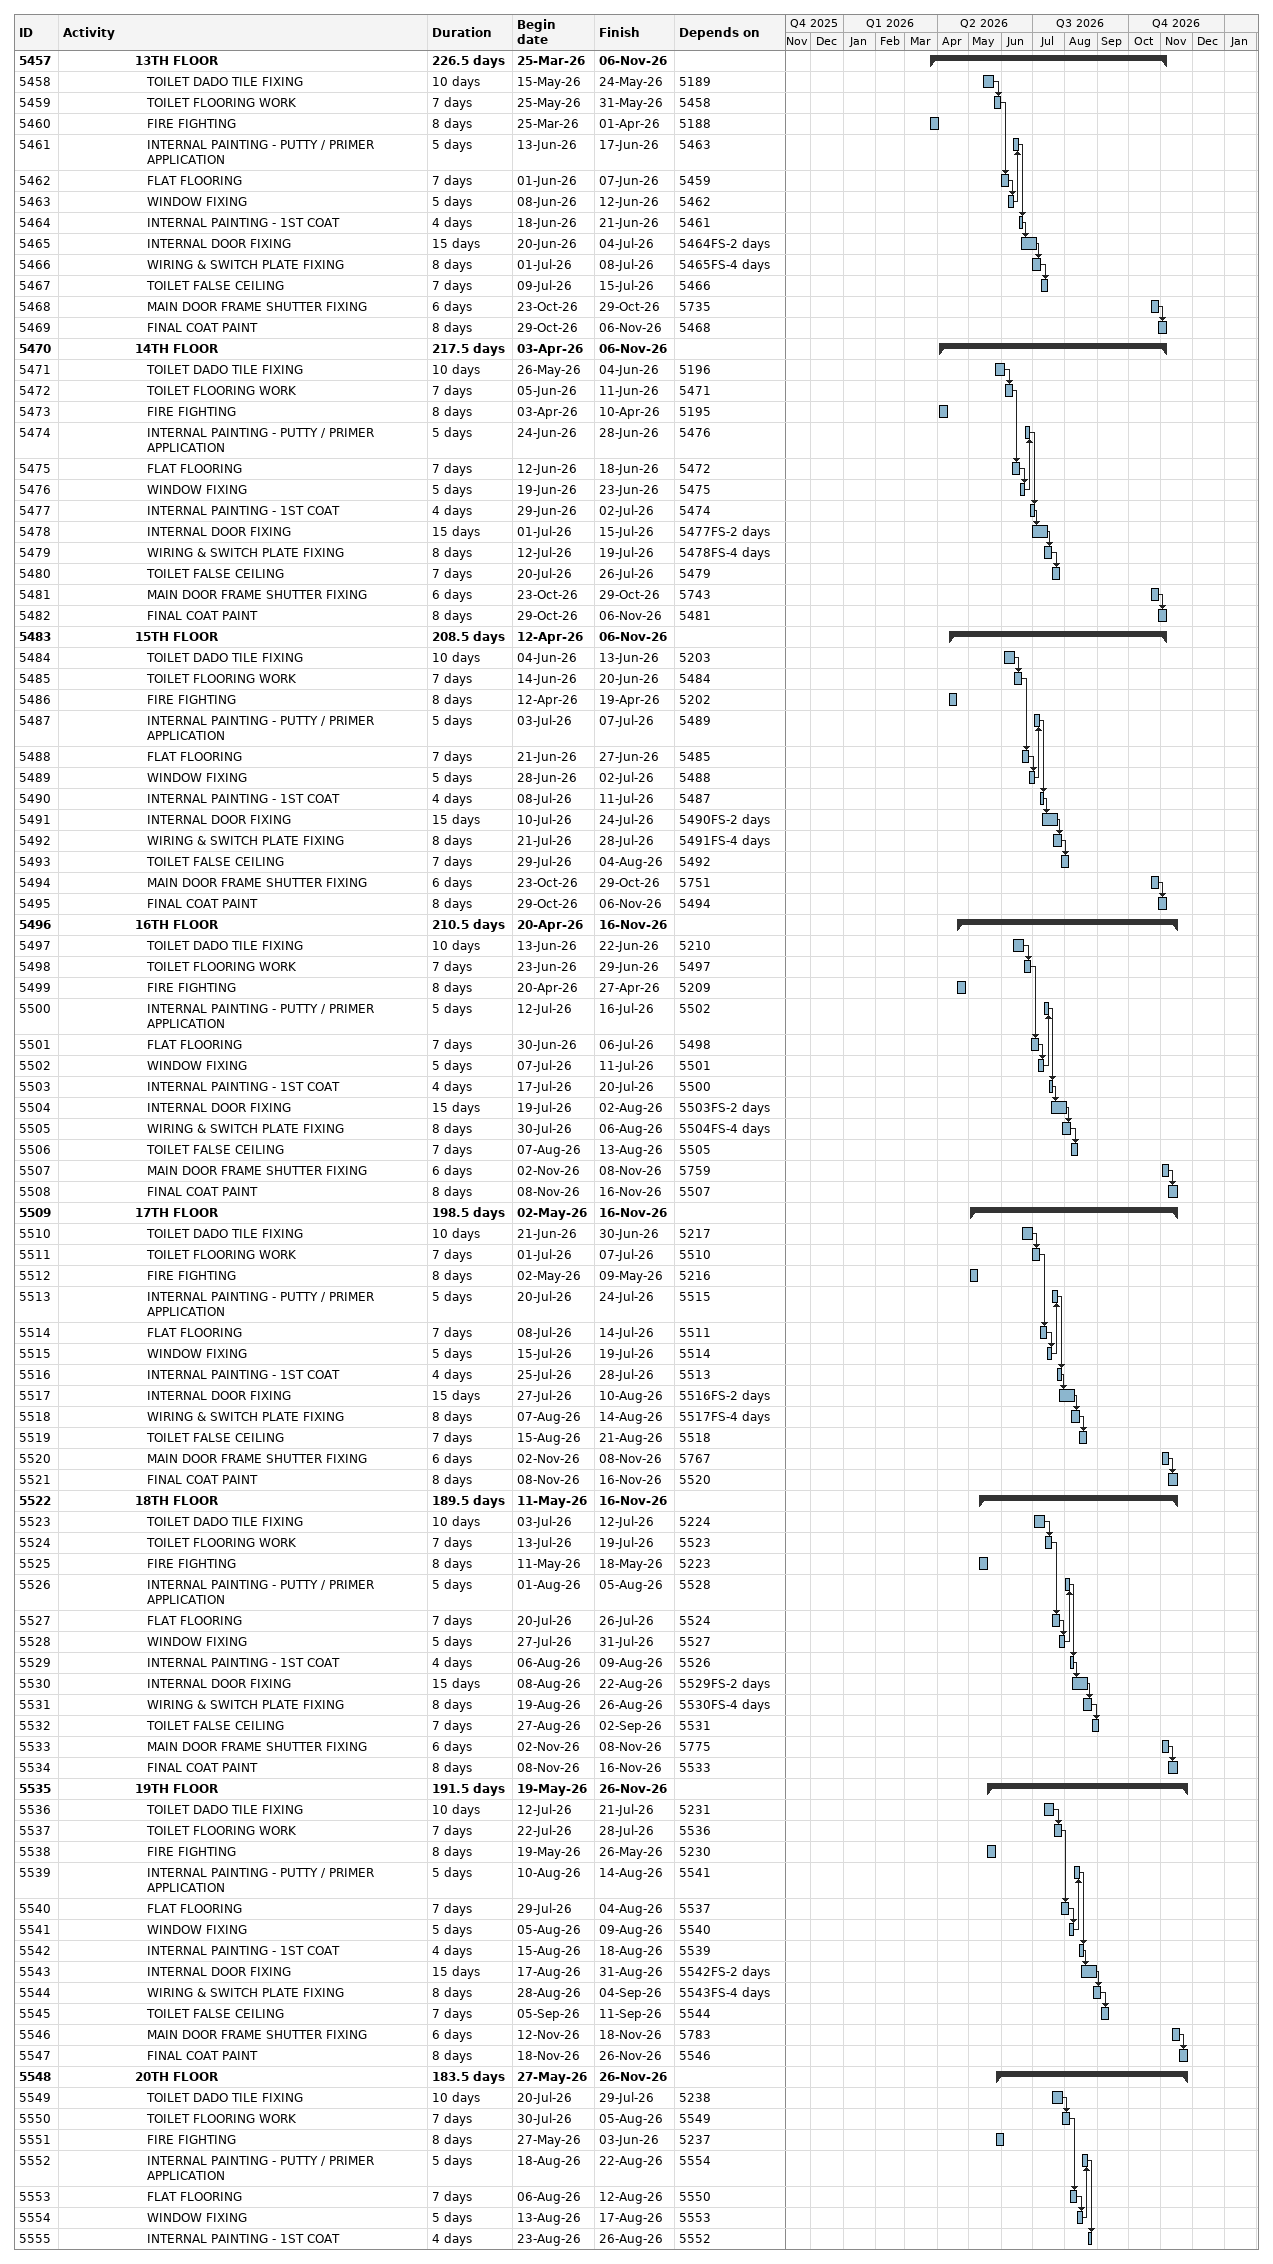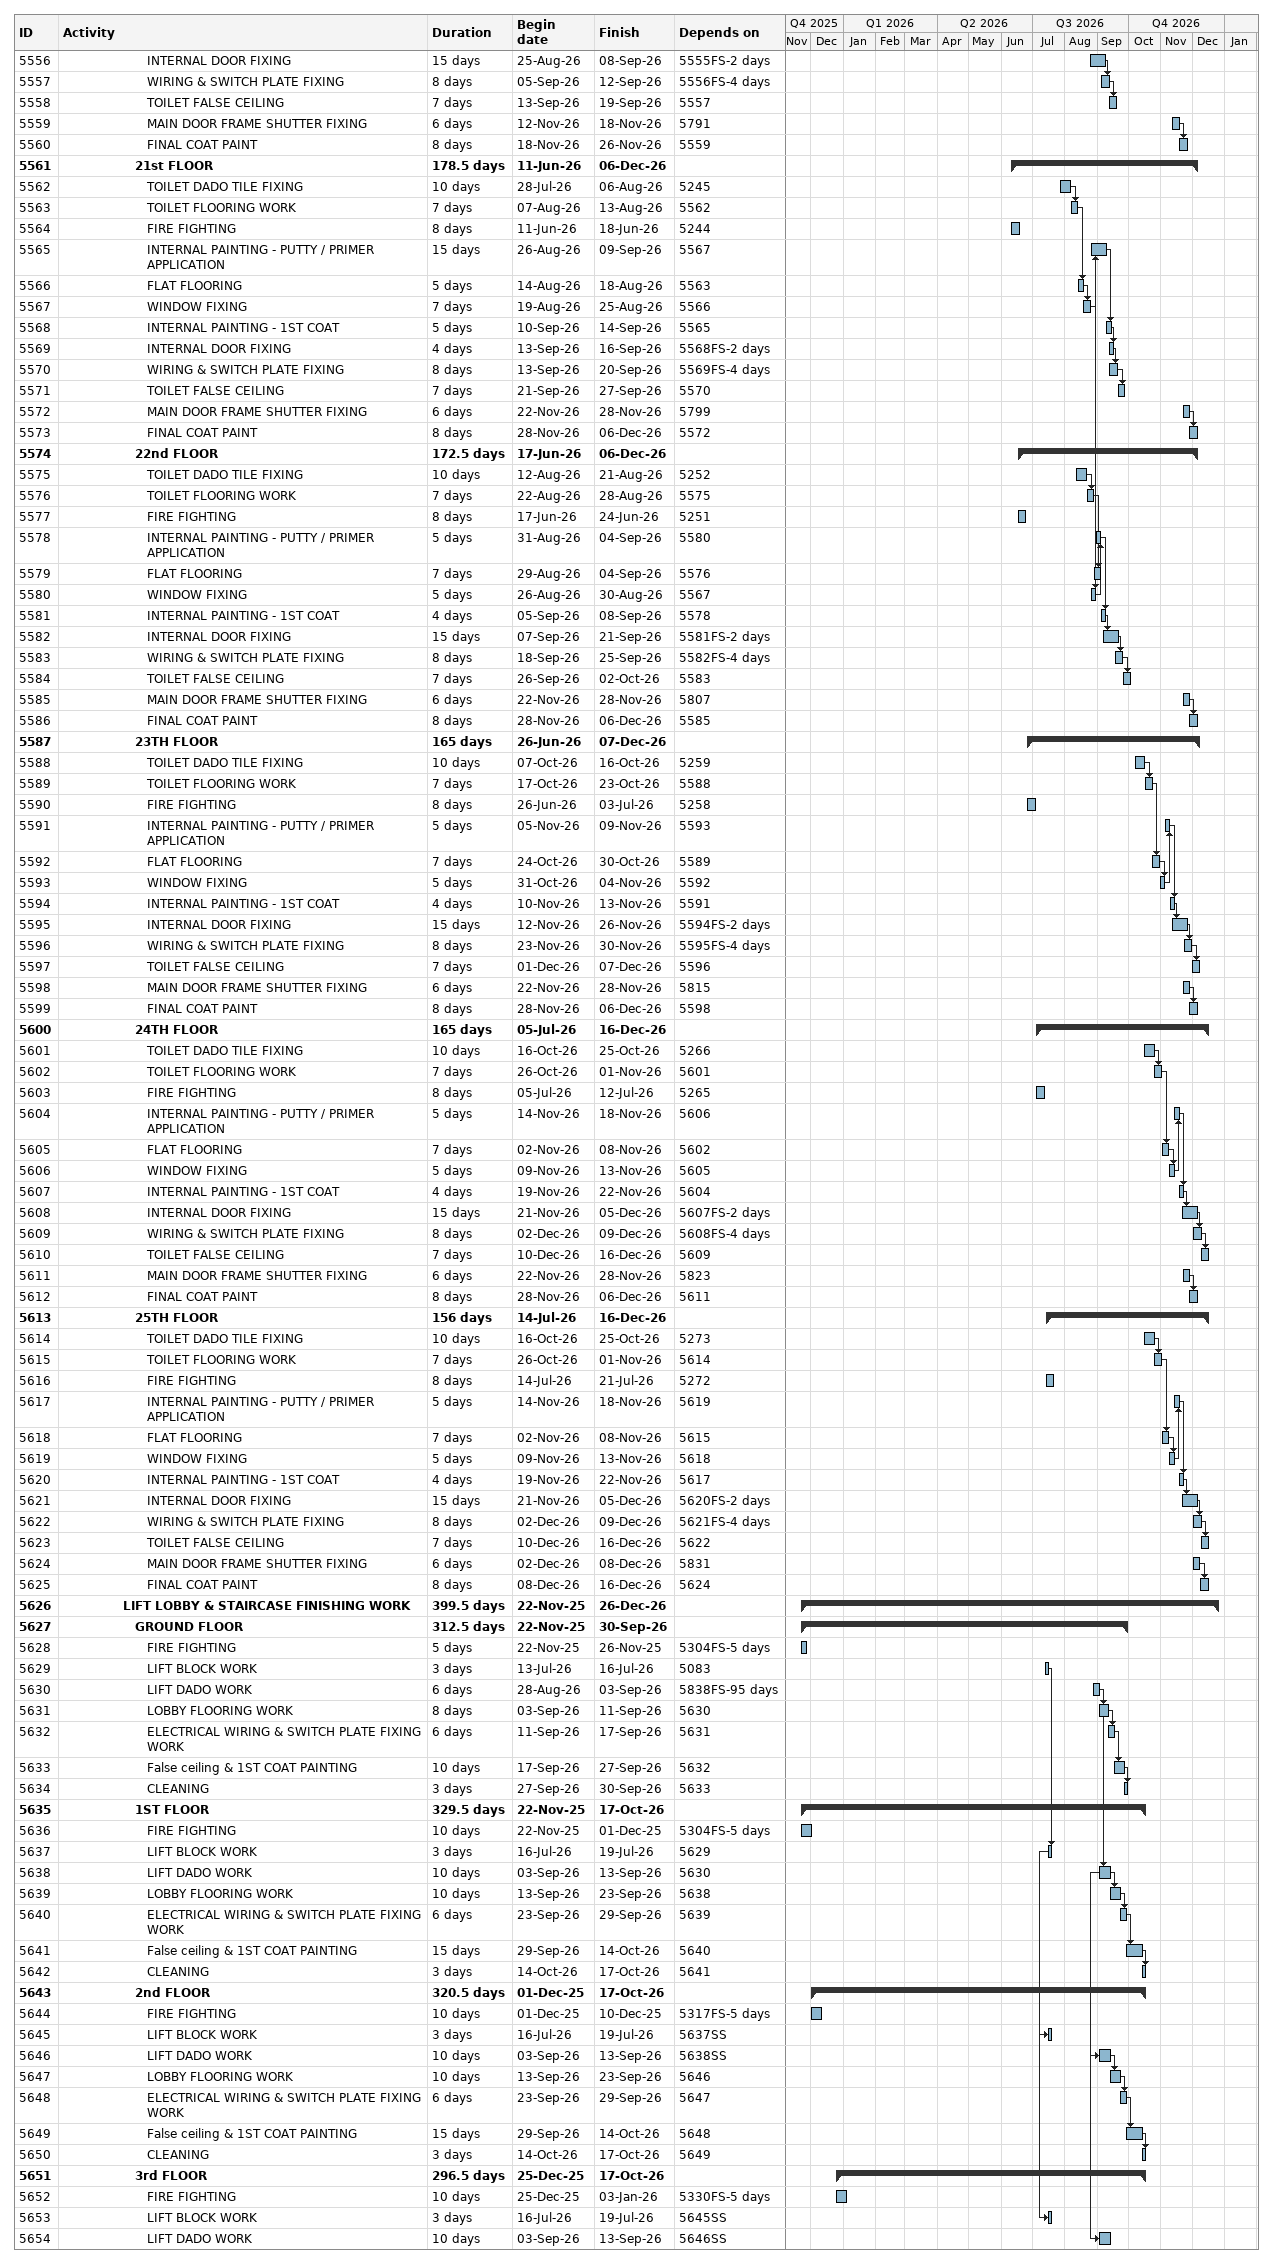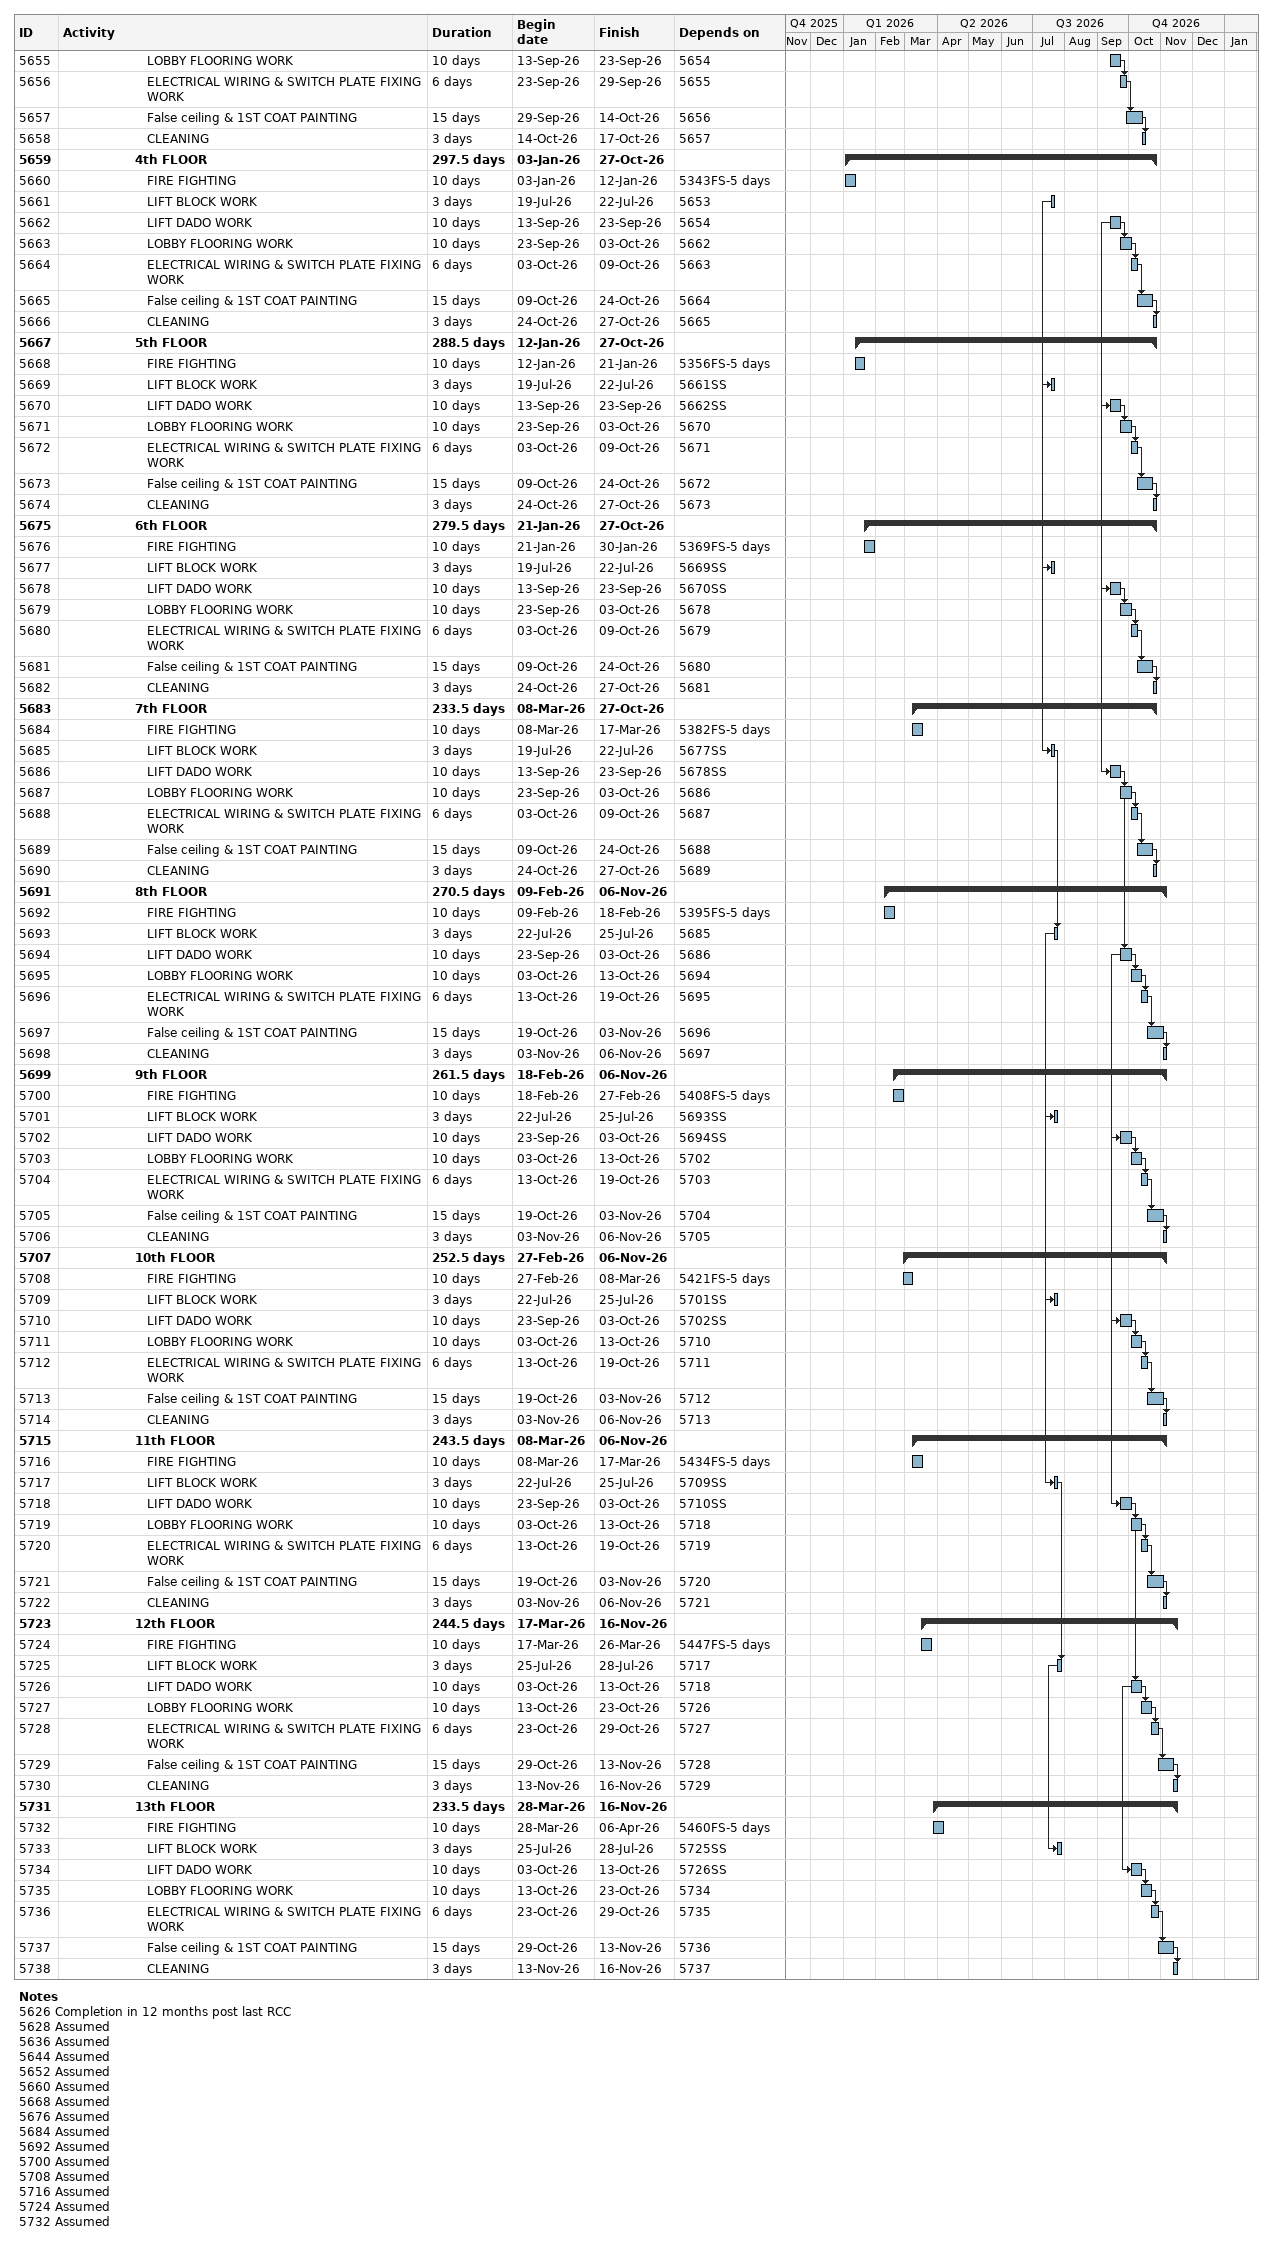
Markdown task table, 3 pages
| ID | Level | Task | Duration | Start | Finish | Predecessors |
|---|---|---|---|---|---|---|
| 5457 | 7 | **13TH FLOOR** | 226.5d | 2026-03-25 | 2026-11-06 |  |
| 5458 | 8 | TOILET DADO TILE FIXING | 10d | 2026-05-15 | 2026-05-24 | 5189 |
| 5459 | 8 | TOILET FLOORING WORK | 7d | 2026-05-25 | 2026-05-31 | 5458 |
| 5460 | 8 | FIRE FIGHTING | 8d | 2026-03-25 | 2026-04-01 | 5188 |
| 5461 | 8 | INTERNAL PAINTING - PUTTY / PRIMER APPLICATION | 5d | 2026-06-13 | 2026-06-17 | 5463 |
| 5462 | 8 | FLAT FLOORING | 7d | 2026-06-01 | 2026-06-07 | 5459 |
| 5463 | 8 | WINDOW FIXING | 5d | 2026-06-08 | 2026-06-12 | 5462 |
| 5464 | 8 | INTERNAL PAINTING - 1ST COAT | 4d | 2026-06-18 | 2026-06-21 | 5461 |
| 5465 | 8 | INTERNAL DOOR FIXING | 15d | 2026-06-20 | 2026-07-04 | 5464FS-2d |
| 5466 | 8 | WIRING & SWITCH PLATE FIXING | 8d | 2026-07-01 | 2026-07-08 | 5465FS-4d |
| 5467 | 8 | TOILET FALSE CEILING | 7d | 2026-07-09 | 2026-07-15 | 5466 |
| 5468 | 8 | MAIN DOOR FRAME SHUTTER FIXING | 6d | 2026-10-23 | 2026-10-29 | 5735 |
| 5469 | 8 | FINAL COAT PAINT | 8d | 2026-10-29 | 2026-11-06 | 5468 |
| 5470 | 7 | **14TH FLOOR** | 217.5d | 2026-04-03 | 2026-11-06 |  |
| 5471 | 8 | TOILET DADO TILE FIXING | 10d | 2026-05-26 | 2026-06-04 | 5196 |
| 5472 | 8 | TOILET FLOORING WORK | 7d | 2026-06-05 | 2026-06-11 | 5471 |
| 5473 | 8 | FIRE FIGHTING | 8d | 2026-04-03 | 2026-04-10 | 5195 |
| 5474 | 8 | INTERNAL PAINTING - PUTTY / PRIMER APPLICATION | 5d | 2026-06-24 | 2026-06-28 | 5476 |
| 5475 | 8 | FLAT FLOORING | 7d | 2026-06-12 | 2026-06-18 | 5472 |
| 5476 | 8 | WINDOW FIXING | 5d | 2026-06-19 | 2026-06-23 | 5475 |
| 5477 | 8 | INTERNAL PAINTING - 1ST COAT | 4d | 2026-06-29 | 2026-07-02 | 5474 |
| 5478 | 8 | INTERNAL DOOR FIXING | 15d | 2026-07-01 | 2026-07-15 | 5477FS-2d |
| 5479 | 8 | WIRING & SWITCH PLATE FIXING | 8d | 2026-07-12 | 2026-07-19 | 5478FS-4d |
| 5480 | 8 | TOILET FALSE CEILING | 7d | 2026-07-20 | 2026-07-26 | 5479 |
| 5481 | 8 | MAIN DOOR FRAME SHUTTER FIXING | 6d | 2026-10-23 | 2026-10-29 | 5743 |
| 5482 | 8 | FINAL COAT PAINT | 8d | 2026-10-29 | 2026-11-06 | 5481 |
| 5483 | 7 | **15TH FLOOR** | 208.5d | 2026-04-12 | 2026-11-06 |  |
| 5484 | 8 | TOILET DADO TILE FIXING | 10d | 2026-06-04 | 2026-06-13 | 5203 |
| 5485 | 8 | TOILET FLOORING WORK | 7d | 2026-06-14 | 2026-06-20 | 5484 |
| 5486 | 8 | FIRE FIGHTING | 8d | 2026-04-12 | 2026-04-19 | 5202 |
| 5487 | 8 | INTERNAL PAINTING - PUTTY / PRIMER APPLICATION | 5d | 2026-07-03 | 2026-07-07 | 5489 |
| 5488 | 8 | FLAT FLOORING | 7d | 2026-06-21 | 2026-06-27 | 5485 |
| 5489 | 8 | WINDOW FIXING | 5d | 2026-06-28 | 2026-07-02 | 5488 |
| 5490 | 8 | INTERNAL PAINTING - 1ST COAT | 4d | 2026-07-08 | 2026-07-11 | 5487 |
| 5491 | 8 | INTERNAL DOOR FIXING | 15d | 2026-07-10 | 2026-07-24 | 5490FS-2d |
| 5492 | 8 | WIRING & SWITCH PLATE FIXING | 8d | 2026-07-21 | 2026-07-28 | 5491FS-4d |
| 5493 | 8 | TOILET FALSE CEILING | 7d | 2026-07-29 | 2026-08-04 | 5492 |
| 5494 | 8 | MAIN DOOR FRAME SHUTTER FIXING | 6d | 2026-10-23 | 2026-10-29 | 5751 |
| 5495 | 8 | FINAL COAT PAINT | 8d | 2026-10-29 | 2026-11-06 | 5494 |
| 5496 | 7 | **16TH FLOOR** | 210.5d | 2026-04-20 | 2026-11-16 |  |
| 5497 | 8 | TOILET DADO TILE FIXING | 10d | 2026-06-13 | 2026-06-22 | 5210 |
| 5498 | 8 | TOILET FLOORING WORK | 7d | 2026-06-23 | 2026-06-29 | 5497 |
| 5499 | 8 | FIRE FIGHTING | 8d | 2026-04-20 | 2026-04-27 | 5209 |
| 5500 | 8 | INTERNAL PAINTING - PUTTY / PRIMER APPLICATION | 5d | 2026-07-12 | 2026-07-16 | 5502 |
| 5501 | 8 | FLAT FLOORING | 7d | 2026-06-30 | 2026-07-06 | 5498 |
| 5502 | 8 | WINDOW FIXING | 5d | 2026-07-07 | 2026-07-11 | 5501 |
| 5503 | 8 | INTERNAL PAINTING - 1ST COAT | 4d | 2026-07-17 | 2026-07-20 | 5500 |
| 5504 | 8 | INTERNAL DOOR FIXING | 15d | 2026-07-19 | 2026-08-02 | 5503FS-2d |
| 5505 | 8 | WIRING & SWITCH PLATE FIXING | 8d | 2026-07-30 | 2026-08-06 | 5504FS-4d |
| 5506 | 8 | TOILET FALSE CEILING | 7d | 2026-08-07 | 2026-08-13 | 5505 |
| 5507 | 8 | MAIN DOOR FRAME SHUTTER FIXING | 6d | 2026-11-02 | 2026-11-08 | 5759 |
| 5508 | 8 | FINAL COAT PAINT | 8d | 2026-11-08 | 2026-11-16 | 5507 |
| 5509 | 7 | **17TH FLOOR** | 198.5d | 2026-05-02 | 2026-11-16 |  |
| 5510 | 8 | TOILET DADO TILE FIXING | 10d | 2026-06-21 | 2026-06-30 | 5217 |
| 5511 | 8 | TOILET FLOORING WORK | 7d | 2026-07-01 | 2026-07-07 | 5510 |
| 5512 | 8 | FIRE FIGHTING | 8d | 2026-05-02 | 2026-05-09 | 5216 |
| 5513 | 8 | INTERNAL PAINTING - PUTTY / PRIMER APPLICATION | 5d | 2026-07-20 | 2026-07-24 | 5515 |
| 5514 | 8 | FLAT FLOORING | 7d | 2026-07-08 | 2026-07-14 | 5511 |
| 5515 | 8 | WINDOW FIXING | 5d | 2026-07-15 | 2026-07-19 | 5514 |
| 5516 | 8 | INTERNAL PAINTING - 1ST COAT | 4d | 2026-07-25 | 2026-07-28 | 5513 |
| 5517 | 8 | INTERNAL DOOR FIXING | 15d | 2026-07-27 | 2026-08-10 | 5516FS-2d |
| 5518 | 8 | WIRING & SWITCH PLATE FIXING | 8d | 2026-08-07 | 2026-08-14 | 5517FS-4d |
| 5519 | 8 | TOILET FALSE CEILING | 7d | 2026-08-15 | 2026-08-21 | 5518 |
| 5520 | 8 | MAIN DOOR FRAME SHUTTER FIXING | 6d | 2026-11-02 | 2026-11-08 | 5767 |
| 5521 | 8 | FINAL COAT PAINT | 8d | 2026-11-08 | 2026-11-16 | 5520 |
| 5522 | 7 | **18TH FLOOR** | 189.5d | 2026-05-11 | 2026-11-16 |  |
| 5523 | 8 | TOILET DADO TILE FIXING | 10d | 2026-07-03 | 2026-07-12 | 5224 |
| 5524 | 8 | TOILET FLOORING WORK | 7d | 2026-07-13 | 2026-07-19 | 5523 |
| 5525 | 8 | FIRE FIGHTING | 8d | 2026-05-11 | 2026-05-18 | 5223 |
| 5526 | 8 | INTERNAL PAINTING - PUTTY / PRIMER APPLICATION | 5d | 2026-08-01 | 2026-08-05 | 5528 |
| 5527 | 8 | FLAT FLOORING | 7d | 2026-07-20 | 2026-07-26 | 5524 |
| 5528 | 8 | WINDOW FIXING | 5d | 2026-07-27 | 2026-07-31 | 5527 |
| 5529 | 8 | INTERNAL PAINTING - 1ST COAT | 4d | 2026-08-06 | 2026-08-09 | 5526 |
| 5530 | 8 | INTERNAL DOOR FIXING | 15d | 2026-08-08 | 2026-08-22 | 5529FS-2d |
| 5531 | 8 | WIRING & SWITCH PLATE FIXING | 8d | 2026-08-19 | 2026-08-26 | 5530FS-4d |
| 5532 | 8 | TOILET FALSE CEILING | 7d | 2026-08-27 | 2026-09-02 | 5531 |
| 5533 | 8 | MAIN DOOR FRAME SHUTTER FIXING | 6d | 2026-11-02 | 2026-11-08 | 5775 |
| 5534 | 8 | FINAL COAT PAINT | 8d | 2026-11-08 | 2026-11-16 | 5533 |
| 5535 | 7 | **19TH FLOOR** | 191.5d | 2026-05-19 | 2026-11-26 |  |
| 5536 | 8 | TOILET DADO TILE FIXING | 10d | 2026-07-12 | 2026-07-21 | 5231 |
| 5537 | 8 | TOILET FLOORING WORK | 7d | 2026-07-22 | 2026-07-28 | 5536 |
| 5538 | 8 | FIRE FIGHTING | 8d | 2026-05-19 | 2026-05-26 | 5230 |
| 5539 | 8 | INTERNAL PAINTING - PUTTY / PRIMER APPLICATION | 5d | 2026-08-10 | 2026-08-14 | 5541 |
| 5540 | 8 | FLAT FLOORING | 7d | 2026-07-29 | 2026-08-04 | 5537 |
| 5541 | 8 | WINDOW FIXING | 5d | 2026-08-05 | 2026-08-09 | 5540 |
| 5542 | 8 | INTERNAL PAINTING - 1ST COAT | 4d | 2026-08-15 | 2026-08-18 | 5539 |
| 5543 | 8 | INTERNAL DOOR FIXING | 15d | 2026-08-17 | 2026-08-31 | 5542FS-2d |
| 5544 | 8 | WIRING & SWITCH PLATE FIXING | 8d | 2026-08-28 | 2026-09-04 | 5543FS-4d |
| 5545 | 8 | TOILET FALSE CEILING | 7d | 2026-09-05 | 2026-09-11 | 5544 |
| 5546 | 8 | MAIN DOOR FRAME SHUTTER FIXING | 6d | 2026-11-12 | 2026-11-18 | 5783 |
| 5547 | 8 | FINAL COAT PAINT | 8d | 2026-11-18 | 2026-11-26 | 5546 |
| 5548 | 7 | **20TH FLOOR** | 183.5d | 2026-05-27 | 2026-11-26 |  |
| 5549 | 8 | TOILET DADO TILE FIXING | 10d | 2026-07-20 | 2026-07-29 | 5238 |
| 5550 | 8 | TOILET FLOORING WORK | 7d | 2026-07-30 | 2026-08-05 | 5549 |
| 5551 | 8 | FIRE FIGHTING | 8d | 2026-05-27 | 2026-06-03 | 5237 |
| 5552 | 8 | INTERNAL PAINTING - PUTTY / PRIMER APPLICATION | 5d | 2026-08-18 | 2026-08-22 | 5554 |
| 5553 | 8 | FLAT FLOORING | 7d | 2026-08-06 | 2026-08-12 | 5550 |
| 5554 | 8 | WINDOW FIXING | 5d | 2026-08-13 | 2026-08-17 | 5553 |
| 5555 | 8 | INTERNAL PAINTING - 1ST COAT | 4d | 2026-08-23 | 2026-08-26 | 5552 |
| 5556 | 8 | INTERNAL DOOR FIXING | 15d | 2026-08-25 | 2026-09-08 | 5555FS-2d |
| 5557 | 8 | WIRING & SWITCH PLATE FIXING | 8d | 2026-09-05 | 2026-09-12 | 5556FS-4d |
| 5558 | 8 | TOILET FALSE CEILING | 7d | 2026-09-13 | 2026-09-19 | 5557 |
| 5559 | 8 | MAIN DOOR FRAME SHUTTER FIXING | 6d | 2026-11-12 | 2026-11-18 | 5791 |
| 5560 | 8 | FINAL COAT PAINT | 8d | 2026-11-18 | 2026-11-26 | 5559 |
| 5561 | 7 | **21st FLOOR** | 178.5d | 2026-06-11 | 2026-12-06 |  |
| 5562 | 8 | TOILET DADO TILE FIXING | 10d | 2026-07-28 | 2026-08-06 | 5245 |
| 5563 | 8 | TOILET FLOORING WORK | 7d | 2026-08-07 | 2026-08-13 | 5562 |
| 5564 | 8 | FIRE FIGHTING | 8d | 2026-06-11 | 2026-06-18 | 5244 |
| 5565 | 8 | INTERNAL PAINTING - PUTTY / PRIMER APPLICATION | 15d | 2026-08-26 | 2026-09-09 | 5567 |
| 5566 | 8 | FLAT FLOORING | 5d | 2026-08-14 | 2026-08-18 | 5563 |
| 5567 | 8 | WINDOW FIXING | 7d | 2026-08-19 | 2026-08-25 | 5566 |
| 5568 | 8 | INTERNAL PAINTING - 1ST COAT | 5d | 2026-09-10 | 2026-09-14 | 5565 |
| 5569 | 8 | INTERNAL DOOR FIXING | 4d | 2026-09-13 | 2026-09-16 | 5568FS-2d |
| 5570 | 8 | WIRING & SWITCH PLATE FIXING | 8d | 2026-09-13 | 2026-09-20 | 5569FS-4d |
| 5571 | 8 | TOILET FALSE CEILING | 7d | 2026-09-21 | 2026-09-27 | 5570 |
| 5572 | 8 | MAIN DOOR FRAME SHUTTER FIXING | 6d | 2026-11-22 | 2026-11-28 | 5799 |
| 5573 | 8 | FINAL COAT PAINT | 8d | 2026-11-28 | 2026-12-06 | 5572 |
| 5574 | 7 | **22nd FLOOR** | 172.5d | 2026-06-17 | 2026-12-06 |  |
| 5575 | 8 | TOILET DADO TILE FIXING | 10d | 2026-08-12 | 2026-08-21 | 5252 |
| 5576 | 8 | TOILET FLOORING WORK | 7d | 2026-08-22 | 2026-08-28 | 5575 |
| 5577 | 8 | FIRE FIGHTING | 8d | 2026-06-17 | 2026-06-24 | 5251 |
| 5578 | 8 | INTERNAL PAINTING - PUTTY / PRIMER APPLICATION | 5d | 2026-08-31 | 2026-09-04 | 5580 |
| 5579 | 8 | FLAT FLOORING | 7d | 2026-08-29 | 2026-09-04 | 5576 |
| 5580 | 8 | WINDOW FIXING | 5d | 2026-08-26 | 2026-08-30 | 5567 |
| 5581 | 8 | INTERNAL PAINTING - 1ST COAT | 4d | 2026-09-05 | 2026-09-08 | 5578 |
| 5582 | 8 | INTERNAL DOOR FIXING | 15d | 2026-09-07 | 2026-09-21 | 5581FS-2d |
| 5583 | 8 | WIRING & SWITCH PLATE FIXING | 8d | 2026-09-18 | 2026-09-25 | 5582FS-4d |
| 5584 | 8 | TOILET FALSE CEILING | 7d | 2026-09-26 | 2026-10-02 | 5583 |
| 5585 | 8 | MAIN DOOR FRAME SHUTTER FIXING | 6d | 2026-11-22 | 2026-11-28 | 5807 |
| 5586 | 8 | FINAL COAT PAINT | 8d | 2026-11-28 | 2026-12-06 | 5585 |
| 5587 | 7 | **23TH FLOOR** | 165d | 2026-06-26 | 2026-12-07 |  |
| 5588 | 8 | TOILET DADO TILE FIXING | 10d | 2026-10-07 | 2026-10-16 | 5259 |
| 5589 | 8 | TOILET FLOORING WORK | 7d | 2026-10-17 | 2026-10-23 | 5588 |
| 5590 | 8 | FIRE FIGHTING | 8d | 2026-06-26 | 2026-07-03 | 5258 |
| 5591 | 8 | INTERNAL PAINTING - PUTTY / PRIMER APPLICATION | 5d | 2026-11-05 | 2026-11-09 | 5593 |
| 5592 | 8 | FLAT FLOORING | 7d | 2026-10-24 | 2026-10-30 | 5589 |
| 5593 | 8 | WINDOW FIXING | 5d | 2026-10-31 | 2026-11-04 | 5592 |
| 5594 | 8 | INTERNAL PAINTING - 1ST COAT | 4d | 2026-11-10 | 2026-11-13 | 5591 |
| 5595 | 8 | INTERNAL DOOR FIXING | 15d | 2026-11-12 | 2026-11-26 | 5594FS-2d |
| 5596 | 8 | WIRING & SWITCH PLATE FIXING | 8d | 2026-11-23 | 2026-11-30 | 5595FS-4d |
| 5597 | 8 | TOILET FALSE CEILING | 7d | 2026-12-01 | 2026-12-07 | 5596 |
| 5598 | 8 | MAIN DOOR FRAME SHUTTER FIXING | 6d | 2026-11-22 | 2026-11-28 | 5815 |
| 5599 | 8 | FINAL COAT PAINT | 8d | 2026-11-28 | 2026-12-06 | 5598 |
| 5600 | 7 | **24TH FLOOR** | 165d | 2026-07-05 | 2026-12-16 |  |
| 5601 | 8 | TOILET DADO TILE FIXING | 10d | 2026-10-16 | 2026-10-25 | 5266 |
| 5602 | 8 | TOILET FLOORING WORK | 7d | 2026-10-26 | 2026-11-01 | 5601 |
| 5603 | 8 | FIRE FIGHTING | 8d | 2026-07-05 | 2026-07-12 | 5265 |
| 5604 | 8 | INTERNAL PAINTING - PUTTY / PRIMER APPLICATION | 5d | 2026-11-14 | 2026-11-18 | 5606 |
| 5605 | 8 | FLAT FLOORING | 7d | 2026-11-02 | 2026-11-08 | 5602 |
| 5606 | 8 | WINDOW FIXING | 5d | 2026-11-09 | 2026-11-13 | 5605 |
| 5607 | 8 | INTERNAL PAINTING - 1ST COAT | 4d | 2026-11-19 | 2026-11-22 | 5604 |
| 5608 | 8 | INTERNAL DOOR FIXING | 15d | 2026-11-21 | 2026-12-05 | 5607FS-2d |
| 5609 | 8 | WIRING & SWITCH PLATE FIXING | 8d | 2026-12-02 | 2026-12-09 | 5608FS-4d |
| 5610 | 8 | TOILET FALSE CEILING | 7d | 2026-12-10 | 2026-12-16 | 5609 |
| 5611 | 8 | MAIN DOOR FRAME SHUTTER FIXING | 6d | 2026-11-22 | 2026-11-28 | 5823 |
| 5612 | 8 | FINAL COAT PAINT | 8d | 2026-11-28 | 2026-12-06 | 5611 |
| 5613 | 7 | **25TH FLOOR** | 156d | 2026-07-14 | 2026-12-16 |  |
| 5614 | 8 | TOILET DADO TILE FIXING | 10d | 2026-10-16 | 2026-10-25 | 5273 |
| 5615 | 8 | TOILET FLOORING WORK | 7d | 2026-10-26 | 2026-11-01 | 5614 |
| 5616 | 8 | FIRE FIGHTING | 8d | 2026-07-14 | 2026-07-21 | 5272 |
| 5617 | 8 | INTERNAL PAINTING - PUTTY / PRIMER APPLICATION | 5d | 2026-11-14 | 2026-11-18 | 5619 |
| 5618 | 8 | FLAT FLOORING | 7d | 2026-11-02 | 2026-11-08 | 5615 |
| 5619 | 8 | WINDOW FIXING | 5d | 2026-11-09 | 2026-11-13 | 5618 |
| 5620 | 8 | INTERNAL PAINTING - 1ST COAT | 4d | 2026-11-19 | 2026-11-22 | 5617 |
| 5621 | 8 | INTERNAL DOOR FIXING | 15d | 2026-11-21 | 2026-12-05 | 5620FS-2d |
| 5622 | 8 | WIRING & SWITCH PLATE FIXING | 8d | 2026-12-02 | 2026-12-09 | 5621FS-4d |
| 5623 | 8 | TOILET FALSE CEILING | 7d | 2026-12-10 | 2026-12-16 | 5622 |
| 5624 | 8 | MAIN DOOR FRAME SHUTTER FIXING | 6d | 2026-12-02 | 2026-12-08 | 5831 |
| 5625 | 8 | FINAL COAT PAINT | 8d | 2026-12-08 | 2026-12-16 | 5624 |
| 5626 | 6 | **LIFT LOBBY & STAIRCASE FINISHING WORK** | 399.5d | 2025-11-22 | 2026-12-26 |  |
| 5627 | 7 | **GROUND FLOOR** | 312.5d | 2025-11-22 | 2026-09-30 |  |
| 5628 | 8 | FIRE FIGHTING | 5d | 2025-11-22 | 2025-11-26 | 5304FS-5d |
| 5629 | 8 | LIFT BLOCK WORK | 3d | 2026-07-13 | 2026-07-16 | 5083 |
| 5630 | 8 | LIFT DADO WORK | 6d | 2026-08-28 | 2026-09-03 | 5838FS-95d |
| 5631 | 8 | LOBBY FLOORING WORK | 8d | 2026-09-03 | 2026-09-11 | 5630 |
| 5632 | 8 | ELECTRICAL WIRING & SWITCH PLATE FIXING WORK | 6d | 2026-09-11 | 2026-09-17 | 5631 |
| 5633 | 8 | False ceiling & 1ST COAT PAINTING | 10d | 2026-09-17 | 2026-09-27 | 5632 |
| 5634 | 8 | CLEANING | 3d | 2026-09-27 | 2026-09-30 | 5633 |
| 5635 | 7 | **1ST FLOOR** | 329.5d | 2025-11-22 | 2026-10-17 |  |
| 5636 | 8 | FIRE FIGHTING | 10d | 2025-11-22 | 2025-12-01 | 5304FS-5d |
| 5637 | 8 | LIFT BLOCK WORK | 3d | 2026-07-16 | 2026-07-19 | 5629 |
| 5638 | 8 | LIFT DADO WORK | 10d | 2026-09-03 | 2026-09-13 | 5630 |
| 5639 | 8 | LOBBY FLOORING WORK | 10d | 2026-09-13 | 2026-09-23 | 5638 |
| 5640 | 8 | ELECTRICAL WIRING & SWITCH PLATE FIXING WORK | 6d | 2026-09-23 | 2026-09-29 | 5639 |
| 5641 | 8 | False ceiling & 1ST COAT PAINTING | 15d | 2026-09-29 | 2026-10-14 | 5640 |
| 5642 | 8 | CLEANING | 3d | 2026-10-14 | 2026-10-17 | 5641 |
| 5643 | 7 | **2nd FLOOR** | 320.5d | 2025-12-01 | 2026-10-17 |  |
| 5644 | 8 | FIRE FIGHTING | 10d | 2025-12-01 | 2025-12-10 | 5317FS-5d |
| 5645 | 8 | LIFT BLOCK WORK | 3d | 2026-07-16 | 2026-07-19 | 5637SS |
| 5646 | 8 | LIFT DADO WORK | 10d | 2026-09-03 | 2026-09-13 | 5638SS |
| 5647 | 8 | LOBBY FLOORING WORK | 10d | 2026-09-13 | 2026-09-23 | 5646 |
| 5648 | 8 | ELECTRICAL WIRING & SWITCH PLATE FIXING WORK | 6d | 2026-09-23 | 2026-09-29 | 5647 |
| 5649 | 8 | False ceiling & 1ST COAT PAINTING | 15d | 2026-09-29 | 2026-10-14 | 5648 |
| 5650 | 8 | CLEANING | 3d | 2026-10-14 | 2026-10-17 | 5649 |
| 5651 | 7 | **3rd FLOOR** | 296.5d | 2025-12-25 | 2026-10-17 |  |
| 5652 | 8 | FIRE FIGHTING | 10d | 2025-12-25 | 2026-01-03 | 5330FS-5d |
| 5653 | 8 | LIFT BLOCK WORK | 3d | 2026-07-16 | 2026-07-19 | 5645SS |
| 5654 | 8 | LIFT DADO WORK | 10d | 2026-09-03 | 2026-09-13 | 5646SS |
| 5655 | 8 | LOBBY FLOORING WORK | 10d | 2026-09-13 | 2026-09-23 | 5654 |
| 5656 | 8 | ELECTRICAL WIRING & SWITCH PLATE FIXING WORK | 6d | 2026-09-23 | 2026-09-29 | 5655 |
| 5657 | 8 | False ceiling & 1ST COAT PAINTING | 15d | 2026-09-29 | 2026-10-14 | 5656 |
| 5658 | 8 | CLEANING | 3d | 2026-10-14 | 2026-10-17 | 5657 |
| 5659 | 7 | **4th FLOOR** | 297.5d | 2026-01-03 | 2026-10-27 |  |
| 5660 | 8 | FIRE FIGHTING | 10d | 2026-01-03 | 2026-01-12 | 5343FS-5d |
| 5661 | 8 | LIFT BLOCK WORK | 3d | 2026-07-19 | 2026-07-22 | 5653 |
| 5662 | 8 | LIFT DADO WORK | 10d | 2026-09-13 | 2026-09-23 | 5654 |
| 5663 | 8 | LOBBY FLOORING WORK | 10d | 2026-09-23 | 2026-10-03 | 5662 |
| 5664 | 8 | ELECTRICAL WIRING & SWITCH PLATE FIXING WORK | 6d | 2026-10-03 | 2026-10-09 | 5663 |
| 5665 | 8 | False ceiling & 1ST COAT PAINTING | 15d | 2026-10-09 | 2026-10-24 | 5664 |
| 5666 | 8 | CLEANING | 3d | 2026-10-24 | 2026-10-27 | 5665 |
| 5667 | 7 | **5th FLOOR** | 288.5d | 2026-01-12 | 2026-10-27 |  |
| 5668 | 8 | FIRE FIGHTING | 10d | 2026-01-12 | 2026-01-21 | 5356FS-5d |
| 5669 | 8 | LIFT BLOCK WORK | 3d | 2026-07-19 | 2026-07-22 | 5661SS |
| 5670 | 8 | LIFT DADO WORK | 10d | 2026-09-13 | 2026-09-23 | 5662SS |
| 5671 | 8 | LOBBY FLOORING WORK | 10d | 2026-09-23 | 2026-10-03 | 5670 |
| 5672 | 8 | ELECTRICAL WIRING & SWITCH PLATE FIXING WORK | 6d | 2026-10-03 | 2026-10-09 | 5671 |
| 5673 | 8 | False ceiling & 1ST COAT PAINTING | 15d | 2026-10-09 | 2026-10-24 | 5672 |
| 5674 | 8 | CLEANING | 3d | 2026-10-24 | 2026-10-27 | 5673 |
| 5675 | 7 | **6th FLOOR** | 279.5d | 2026-01-21 | 2026-10-27 |  |
| 5676 | 8 | FIRE FIGHTING | 10d | 2026-01-21 | 2026-01-30 | 5369FS-5d |
| 5677 | 8 | LIFT BLOCK WORK | 3d | 2026-07-19 | 2026-07-22 | 5669SS |
| 5678 | 8 | LIFT DADO WORK | 10d | 2026-09-13 | 2026-09-23 | 5670SS |
| 5679 | 8 | LOBBY FLOORING WORK | 10d | 2026-09-23 | 2026-10-03 | 5678 |
| 5680 | 8 | ELECTRICAL WIRING & SWITCH PLATE FIXING WORK | 6d | 2026-10-03 | 2026-10-09 | 5679 |
| 5681 | 8 | False ceiling & 1ST COAT PAINTING | 15d | 2026-10-09 | 2026-10-24 | 5680 |
| 5682 | 8 | CLEANING | 3d | 2026-10-24 | 2026-10-27 | 5681 |
| 5683 | 7 | **7th FLOOR** | 233.5d | 2026-03-08 | 2026-10-27 |  |
| 5684 | 8 | FIRE FIGHTING | 10d | 2026-03-08 | 2026-03-17 | 5382FS-5d |
| 5685 | 8 | LIFT BLOCK WORK | 3d | 2026-07-19 | 2026-07-22 | 5677SS |
| 5686 | 8 | LIFT DADO WORK | 10d | 2026-09-13 | 2026-09-23 | 5678SS |
| 5687 | 8 | LOBBY FLOORING WORK | 10d | 2026-09-23 | 2026-10-03 | 5686 |
| 5688 | 8 | ELECTRICAL WIRING & SWITCH PLATE FIXING WORK | 6d | 2026-10-03 | 2026-10-09 | 5687 |
| 5689 | 8 | False ceiling & 1ST COAT PAINTING | 15d | 2026-10-09 | 2026-10-24 | 5688 |
| 5690 | 8 | CLEANING | 3d | 2026-10-24 | 2026-10-27 | 5689 |
| 5691 | 7 | **8th FLOOR** | 270.5d | 2026-02-09 | 2026-11-06 |  |
| 5692 | 8 | FIRE FIGHTING | 10d | 2026-02-09 | 2026-02-18 | 5395FS-5d |
| 5693 | 8 | LIFT BLOCK WORK | 3d | 2026-07-22 | 2026-07-25 | 5685 |
| 5694 | 8 | LIFT DADO WORK | 10d | 2026-09-23 | 2026-10-03 | 5686 |
| 5695 | 8 | LOBBY FLOORING WORK | 10d | 2026-10-03 | 2026-10-13 | 5694 |
| 5696 | 8 | ELECTRICAL WIRING & SWITCH PLATE FIXING WORK | 6d | 2026-10-13 | 2026-10-19 | 5695 |
| 5697 | 8 | False ceiling & 1ST COAT PAINTING | 15d | 2026-10-19 | 2026-11-03 | 5696 |
| 5698 | 8 | CLEANING | 3d | 2026-11-03 | 2026-11-06 | 5697 |
| 5699 | 7 | **9th FLOOR** | 261.5d | 2026-02-18 | 2026-11-06 |  |
| 5700 | 8 | FIRE FIGHTING | 10d | 2026-02-18 | 2026-02-27 | 5408FS-5d |
| 5701 | 8 | LIFT BLOCK WORK | 3d | 2026-07-22 | 2026-07-25 | 5693SS |
| 5702 | 8 | LIFT DADO WORK | 10d | 2026-09-23 | 2026-10-03 | 5694SS |
| 5703 | 8 | LOBBY FLOORING WORK | 10d | 2026-10-03 | 2026-10-13 | 5702 |
| 5704 | 8 | ELECTRICAL WIRING & SWITCH PLATE FIXING WORK | 6d | 2026-10-13 | 2026-10-19 | 5703 |
| 5705 | 8 | False ceiling & 1ST COAT PAINTING | 15d | 2026-10-19 | 2026-11-03 | 5704 |
| 5706 | 8 | CLEANING | 3d | 2026-11-03 | 2026-11-06 | 5705 |
| 5707 | 7 | **10th FLOOR** | 252.5d | 2026-02-27 | 2026-11-06 |  |
| 5708 | 8 | FIRE FIGHTING | 10d | 2026-02-27 | 2026-03-08 | 5421FS-5d |
| 5709 | 8 | LIFT BLOCK WORK | 3d | 2026-07-22 | 2026-07-25 | 5701SS |
| 5710 | 8 | LIFT DADO WORK | 10d | 2026-09-23 | 2026-10-03 | 5702SS |
| 5711 | 8 | LOBBY FLOORING WORK | 10d | 2026-10-03 | 2026-10-13 | 5710 |
| 5712 | 8 | ELECTRICAL WIRING & SWITCH PLATE FIXING WORK | 6d | 2026-10-13 | 2026-10-19 | 5711 |
| 5713 | 8 | False ceiling & 1ST COAT PAINTING | 15d | 2026-10-19 | 2026-11-03 | 5712 |
| 5714 | 8 | CLEANING | 3d | 2026-11-03 | 2026-11-06 | 5713 |
| 5715 | 7 | **11th FLOOR** | 243.5d | 2026-03-08 | 2026-11-06 |  |
| 5716 | 8 | FIRE FIGHTING | 10d | 2026-03-08 | 2026-03-17 | 5434FS-5d |
| 5717 | 8 | LIFT BLOCK WORK | 3d | 2026-07-22 | 2026-07-25 | 5709SS |
| 5718 | 8 | LIFT DADO WORK | 10d | 2026-09-23 | 2026-10-03 | 5710SS |
| 5719 | 8 | LOBBY FLOORING WORK | 10d | 2026-10-03 | 2026-10-13 | 5718 |
| 5720 | 8 | ELECTRICAL WIRING & SWITCH PLATE FIXING WORK | 6d | 2026-10-13 | 2026-10-19 | 5719 |
| 5721 | 8 | False ceiling & 1ST COAT PAINTING | 15d | 2026-10-19 | 2026-11-03 | 5720 |
| 5722 | 8 | CLEANING | 3d | 2026-11-03 | 2026-11-06 | 5721 |
| 5723 | 7 | **12th FLOOR** | 244.5d | 2026-03-17 | 2026-11-16 |  |
| 5724 | 8 | FIRE FIGHTING | 10d | 2026-03-17 | 2026-03-26 | 5447FS-5d |
| 5725 | 8 | LIFT BLOCK WORK | 3d | 2026-07-25 | 2026-07-28 | 5717 |
| 5726 | 8 | LIFT DADO WORK | 10d | 2026-10-03 | 2026-10-13 | 5718 |
| 5727 | 8 | LOBBY FLOORING WORK | 10d | 2026-10-13 | 2026-10-23 | 5726 |
| 5728 | 8 | ELECTRICAL WIRING & SWITCH PLATE FIXING WORK | 6d | 2026-10-23 | 2026-10-29 | 5727 |
| 5729 | 8 | False ceiling & 1ST COAT PAINTING | 15d | 2026-10-29 | 2026-11-13 | 5728 |
| 5730 | 8 | CLEANING | 3d | 2026-11-13 | 2026-11-16 | 5729 |
| 5731 | 7 | **13th FLOOR** | 233.5d | 2026-03-28 | 2026-11-16 |  |
| 5732 | 8 | FIRE FIGHTING | 10d | 2026-03-28 | 2026-04-06 | 5460FS-5d |
| 5733 | 8 | LIFT BLOCK WORK | 3d | 2026-07-25 | 2026-07-28 | 5725SS |
| 5734 | 8 | LIFT DADO WORK | 10d | 2026-10-03 | 2026-10-13 | 5726SS |
| 5735 | 8 | LOBBY FLOORING WORK | 10d | 2026-10-13 | 2026-10-23 | 5734 |
| 5736 | 8 | ELECTRICAL WIRING & SWITCH PLATE FIXING WORK | 6d | 2026-10-23 | 2026-10-29 | 5735 |
| 5737 | 8 | False ceiling & 1ST COAT PAINTING | 15d | 2026-10-29 | 2026-11-13 | 5736 |
| 5738 | 8 | CLEANING | 3d | 2026-11-13 | 2026-11-16 | 5737 |

Notes
- 5626: Completion in 12 months post last RCC
- 5628: Assumed
- 5636: Assumed
- 5644: Assumed
- 5652: Assumed
- 5660: Assumed
- 5668: Assumed
- 5676: Assumed
- 5684: Assumed
- 5692: Assumed
- 5700: Assumed
- 5708: Assumed
- 5716: Assumed
- 5724: Assumed
- 5732: Assumed
